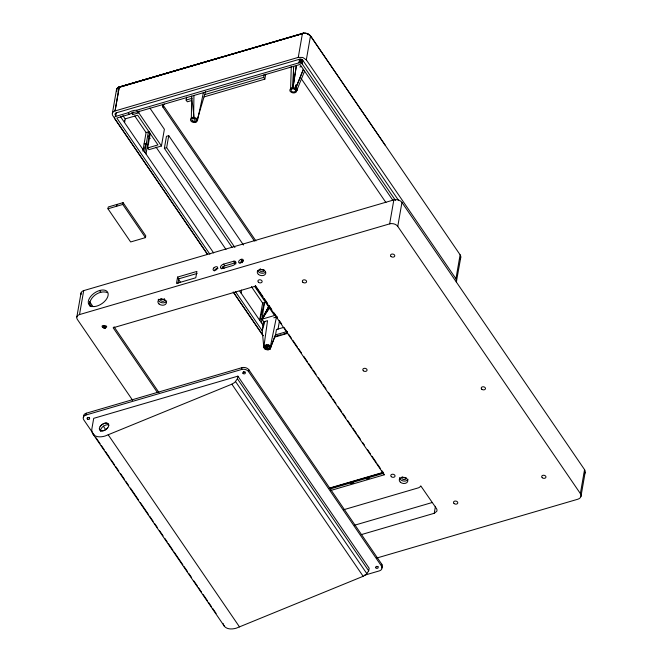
<?xml version="1.0" encoding="UTF-8"?>
<svg xmlns="http://www.w3.org/2000/svg" width="662" height="662" viewBox="0 0 662 662"><rect width="100%" height="100%" fill="white"/><g stroke="black" fill="none" stroke-linecap="round" stroke-linejoin="round"><path stroke-width="0.99" d="M192.973 118.192L191.831 118.523L191.351 117.811L191.649 96.156L194.115 117.861M193.627 117.108L193.933 95.494M291.305 89.478L291.396 89.345A2.251 1.597 9.9 0 1 292.463 88.799L292.91 88.749A2.251 1.597 9.9 0 1 294.664 89.221L294.995 89.486A2.251 1.597 9.9 0 1 295.509 90.454L295.376 91.108A2.251 1.597 9.9 0 1 292.505 91.811A2.251 1.597 9.9 0 1 291.189 89.627L290.618 88.476L291.272 67.028M124.646 120.567L124.522 122.536L213.644 252.942M263.41 321.451L262.218 330.768L263.799 347.252C264.411 350.421 270.65 350.951 270.808 347.343C270.262 342.817 260.538 344.794 264.99 348.99L266.008 348.692L266.687 344.819M295.84 85.539C293.58 88.162 297.925 89.387 296.477 91.712C295.31 93.243 292.968 93.185 291.388 92.366C286.994 89.949 292.844 85.812 295.542 88.609L303.37 69.378L295.591 88.642L296.783 90.388L295.475 90.777M304.594 71.165L296.783 90.388L296.998 88.336M296.013 84.703L295.542 88.609L294.54 88.898L294.871 89.378M112.375 113.376L116.545 89.42L118.655 87.194L302.824 33.266L306.804 33.423L310.503 35.897L460.14 254.845M265.114 346.871C264.974 348.932 268.458 349.652 269.426 347.931A2.251 1.597 9.9 0 0 267.961 345.787A2.251 1.597 9.9 0 0 265.172 346.607L263.799 347.252L267.547 320.681L263.782 321.782L263.153 325.39L239.884 291.33M116.545 89.42L116.785 91.348M296.286 65.786L292.968 87.806L293.489 88.576L292.91 88.749M259.612 320.375L262.64 303.08L264.486 302.534L261.366 322.766M296.377 65.886L292.968 87.806L290.618 88.476M76.833 316.999L81.012 293.043M132.648 400.32L77.346 319.398A5.188 3.682 9.9 0 1 79.514 314.574L83.702 290.618L393.84 199.916A6.049 4.303 9.9 0 1 401.942 202.431L584.554 469.631A6.049 4.303 9.9 0 1 584.968 472.974M207.471 254.415L114.691 118.664A2.416 1.721 9.9 0 1 115.701 116.413L116.33 112.813L299.53 59.249L301.359 59.29L302.774 60.259L398.474 200.28M122.9 115.593L125.159 118.879L124.522 122.536L120.575 116.769M139.094 110.959L138.763 112.813L132.657 114.609L133.145 111.82M94.277 435.191L83.784 419.84A5.188 3.682 9.9 0 1 85.961 415.008L86.275 413.212L241.961 367.675A5.188 3.682 9.9 0 1 248.904 369.826L381.792 564.272A5.188 3.682 9.9 0 1 381.585 567.963M104.248 328.41C112.532 325.481 96.445 323.768 104.248 328.41L104.563 326.614M142.876 150.895L146.079 132.541L134.75 115.949M254.431 241.018L163.042 107.302L162.968 104.224M232.048 247.323L164.375 148.313L166.46 136.331L168.744 135.66L243.459 245.006M234.911 247.514L166.65 147.643L168.744 135.66M191.235 100.657L187.313 101.799L186.113 100.053L186.634 97.057M194.082 120.542L194.429 118.523M196.672 121.8C199.618 118.937 193.246 115.61 190.979 118.324C189.68 119.665 190.987 121.651 192.485 122.122C194.123 123.554 199.394 120.707 194.388 122.263M196.97 120.625L205.609 91.513M177.598 277.072L176.489 283.419L195.795 277.775L196.904 271.428L177.598 277.072L178.79 278.818L177.995 283.353M203.995 96.925L264.85 79.134L263.65 77.388L264.179 74.392M264.85 79.134L265.719 74.136M241.076 293.076L241.597 290.08M330.917 490.418L384.225 474.819L255.317 286.199L255.416 285.603L263.004 296.7M85.961 415.008L241.647 369.47L241.961 367.675M308.368 34.085L305.389 33.191L302.443 33.439L298.264 57.395L115.056 110.951A5.188 3.682 9.9 0 0 113.492 111.729L113.094 112.085A5.188 3.682 9.9 0 0 112.3 113.856L112.317 114.344A5.188 3.682 9.9 0 0 112.879 115.776L207.297 253.918M115.701 116.413L128.354 112.681A11.411 6.603 -34.3 0 1 136.513 110.289L298.901 62.849L299.53 59.249M298.901 62.849L299.489 62.741L300.118 59.141M299.489 62.741L300.118 62.749L300.738 59.158M395.512 200.454L302.145 63.85L300.73 62.882L301.359 59.29M301.301 63.122L301.93 59.522M301.781 63.453L302.41 59.853M302.145 63.85L302.774 60.259M364.431 575.245L379.309 570.892A5.188 3.682 9.9 0 0 381.486 566.068L248.598 371.63L248.904 369.826M455.936 278.752L460.115 254.787L460.818 257.088L456.325 282.12L456.614 280.994L455.936 278.752L306.324 59.853L310.503 35.897L385.334 145.4M266.223 345.357L266.008 348.692M283.419 327.483L276.468 329.519L275.533 334.906L269.964 349.164L267.721 349.817L267.191 349.04L267.862 345.167M268.391 345.01L267.721 348.882L267.191 349.04M269.616 346.226L269.277 348.162L269.964 349.164L275.483 334.922L287.44 331.422M278.023 329.221L279.438 321.078M79.514 314.574L389.653 223.872L393.84 199.916M376.529 558.107L577.843 499.222A6.049 4.303 9.9 0 0 580.375 493.587L397.763 226.387L401.942 202.431M384.225 474.819L381.991 470.806M381.486 566.068L381.792 564.272M361.179 534.656L434.231 513.29L435.447 506.306M580.375 493.587L584.554 469.631M580.971 496.392L585.15 472.436M107.964 208.778L108.278 206.974L123.091 202.646L145.772 235.829L145.458 237.625L130.646 241.961L107.964 208.778L122.776 204.45L123.091 202.646M116.669 206.238L116.984 204.442M144.804 152.227L148.362 131.879L149.248 131.614M146.004 153.973L149.562 133.625L148.362 131.879L146.079 132.541M149.844 107.997L164.375 129.272L161.445 145.996L148.892 149.678L147.7 147.932L150.274 133.186M237.401 378.738L237.881 376.157L93.706 418.334L91.927 428.513A17.286 9.996 -34.4 0 0 105.043 436.043L231.857 384.183L234.762 382.421L237.401 378.738L368.701 570.851L366.061 574.533L363.157 576.296L236.334 628.155A17.286 9.996 -34.4 0 1 223.202 623.579M368.701 570.851L369.181 568.269L237.881 376.157M296.783 90.388L297.188 88.369M270.435 346.35L276.592 316.337M197.441 120.674L203.433 92.498M460.553 258.18L460.198 258.784M460.562 258.13L460.653 255.896M259.852 320.441L264.486 302.534M263.799 347.252L264.337 345.258M264.891 321.459L262.218 330.768L235.465 291.628M143.224 151.135L146.376 143.249L144.093 143.911M269.045 306.655L261.987 319.167L263.782 321.782M269.062 306.92L261.987 319.167L274.531 315.501L254.82 286.663M269.086 307.11L261.987 319.167L269.897 307.573M100.119 426.618L100.574 426.005M459.891 259.148L460.173 258.726M107.749 427.735L107.203 428.364M100.715 425.84L101.352 425.203M107.079 428.488C105.283 430.226 101.915 432.063 99.73 430.077M101.451 425.112C103.206 423.614 106.077 422.149 108.204 423.655M310.503 35.897L310.528 35.955A6.049 4.303 9.9 0 0 303.858 33.232L118.655 87.194L116.711 88.956L116.595 90.868M209.871 254.191L116.818 118.043L129.462 114.311A11.411 6.603 -34.3 0 1 137.63 111.919L300.018 64.471L393.046 200.578M118.134 87.458L222.904 56.725M434.231 513.29L436.754 511.321A5.188 3.682 9.9 0 0 436.399 508.466L420.767 485.867A6.049 4.303 9.9 0 1 418.525 487.803L343.47 509.798M107.55 292.662C100.028 289.584 89.618 296.717 89.519 304.851A11.237 6.496 -34.4 0 0 90.181 306.44M118.647 87.268L303.817 33.241L302.443 33.439M241.216 259.314L240.612 259.545A2.59 1.498 -34.4 0 0 238.601 261.929A2.59 1.498 -34.4 0 0 240.389 262.963A2.59 1.498 -34.4 0 0 243.02 260.936L243.186 260A2.59 1.498 -34.4 0 0 241.796 259.206L241.216 259.314L242.408 261.06M147.7 147.932L157.953 144.92L137.671 115.221L125.159 118.879M125.615 85.506L117.695 87.823A5.188 3.682 9.9 0 0 116.81 91.406M127.6 84.926L303.858 33.232M186.113 100.053L192.005 98.332M205.088 94.509L263.65 77.388M299.911 66.978L301.541 66.498M193.9 121.551L195.042 121.22M164.375 148.313L166.65 147.643M223.566 264.138L234.141 261.109A3.111 1.804 -34.4 0 1 235.73 262.888A3.111 1.804 -34.4 0 1 232.693 265.561L222.813 268.449A3.111 1.804 -34.4 0 1 220.454 267.092A3.111 1.804 -34.4 0 1 223.566 264.138L224.757 265.884L234.638 262.996A3.111 1.796 -34.4 0 1 235.962 262.88M178.79 278.818L197.135 273.456M102.445 327.425L106.243 326.316M255.317 286.199L113.169 327.781L157.506 392.649M277.188 316.817L273.778 317.81M274.159 336.784L281.093 334.757M283.071 334.178L286.042 333.309M274.838 337.066L287.705 333.3M329.213 488.167L383.579 472.263M330.363 488.109L382.843 472.759M330.264 488.904L383.579 473.305M350.645 483.608L353.607 482.739M366.458 478.982L369.429 478.113M354.385 525.28L432.369 502.466M191.351 117.811L193.627 117.149M298.264 57.395L302.757 57.462L306.324 59.853M136.513 110.289L137.696 111.936M300.118 62.749L300.73 62.882M300.953 78.224L385.946 202.572M163.357 105.506L255.913 240.927M241.382 260.985L242.549 262.69M138.763 112.813L161.445 145.996M264.171 298.405L267.663 303.527M269.417 306.084L271.751 309.502M274.085 312.919L277.585 318.033M279.331 320.598L281.664 324.008M283.998 327.425L287.498 332.547M288.665 334.252L291.586 338.522M292.753 340.227L297.412 347.053M298.579 348.758L301.5 353.028M303.833 356.446L307.333 361.568M308.5 363.272L312.001 368.395M313.167 370.099L316.08 374.369M318.414 377.779L321.914 382.901M323.081 384.605L325.994 388.875M328.327 392.293L331.827 397.407M332.994 399.12L335.915 403.381M338.249 406.799L341.749 411.921M342.916 413.626L345.829 417.896M347.583 420.453L351.663 426.427M352.829 428.132L356.33 433.254M357.497 434.967L360.409 439.229M362.743 442.646L364.497 445.203M367.41 449.473L370.331 453.743M372.077 456.3L376.165 462.275M377.332 463.979L380.245 468.249M148.445 135.983L150.191 138.54M156.025 147.072L225.99 249.45M234.737 262.243L235.904 263.956M251.411 286.638L262.64 303.08M233.446 261.25L234.638 262.996M131.548 112.979L132.657 114.609M128.271 112.739L129.38 114.369M222.97 266.587L224.137 268.3M233.529 292.298L263.253 335.783M233.148 291.983L262.913 335.526M178.202 278.925L180.511 282.318M122.776 204.45L145.458 237.625M235.589 381.61L366.889 573.722M231.857 384.183L363.157 576.296M99.581 290.519L100.773 292.256M114.071 326.838L158.979 392.558M89.461 301.458L92.953 306.564M89.147 303.254L91.472 306.655M103.346 325.414L105.332 328.327M103.33 426.146L105.655 429.564M108.204 434.793L239.495 626.906M96.031 437.748L100.111 443.714M101.278 445.418L104.191 449.688M105.357 451.393L110.016 458.212M111.183 459.916L114.683 465.038M115.842 466.743L118.763 471.005M120.509 473.562L124.588 479.536M125.755 481.241L128.668 485.503M130.414 488.059L138.573 500M140.327 502.557L148.487 514.498M149.653 516.203L153.145 521.325M154.891 523.882L157.225 527.291M159.559 530.701L163.059 535.823M164.805 538.38L167.138 541.789M168.297 543.494L172.964 550.321M174.131 552.025L182.869 564.818M184.036 566.523L187.536 571.637M188.703 573.342L191.616 577.603M193.949 581.021L197.441 586.135M198.608 587.839L201.521 592.101M203.275 594.666L207.355 600.633M208.513 602.337L211.435 606.599M212.593 608.312L216.093 613.426M92.92 433.908L224.219 626.02M584.687 473.479A6.049 4.303 9.9 0 1 584.306 473.942M405.293 477.699A2.251 1.597 9.9 0 1 402.62 477.137M406.12 477.823A2.251 1.597 9.9 0 1 403.563 479.536A2.251 1.597 9.9 0 1 402.066 476.963M408.04 479.255A4.32 3.07 9.9 0 1 403.208 480.976A4.32 3.07 9.9 0 1 399.658 477.492M389.653 223.872A6.049 4.303 9.9 0 1 397.763 226.387M81.062 294.499A5.188 3.682 9.9 0 1 83.702 290.618M214.273 270.998A2.59 1.498 -34.4 0 1 214.736 270.013L215.167 269.533A2.59 1.498 -34.4 0 1 217.963 268.441M221.646 268.838A3.111 1.796 -34.3 0 1 224.757 265.884M239.975 263.037A2.59 1.498 -34.4 0 1 243.508 260.969M263.286 269.856A2.251 1.597 9.9 0 1 260.282 268.921M264.121 269.972A2.251 1.597 9.9 0 1 261.556 271.685A2.251 1.597 9.9 0 1 260.058 269.111M265.561 272.099A4.32 3.07 9.9 0 1 261.209 273.125A4.32 3.07 9.9 0 1 257.758 270.46M164.764 299.563A2.251 1.597 9.9 0 1 162.496 301.326A2.251 1.597 9.9 0 1 160.461 299.067M164.234 298.777A2.251 1.597 9.9 0 1 164.565 299.15M164.416 299.241A2.251 1.597 9.9 0 1 161.263 298.885M166.683 301.003A4.32 3.07 9.9 0 1 161.851 302.716A4.32 3.07 9.9 0 1 158.301 299.232M241.647 369.47A5.188 3.682 9.9 0 1 248.598 371.63M83.644 417.093A5.188 3.682 9.9 0 1 86.275 413.212M89.535 417.465A1.299 0.919 9.9 0 1 87.972 417.432M378.093 566.374A1.299 0.919 9.9 0 1 376.529 566.324M245.205 371.928A1.299 0.919 9.9 0 1 243.384 371.696M100.698 431.508A5.362 3.095 -34.4 0 1 105.415 425.186L106.4 424.896A5.362 3.095 -34.4 0 1 108.899 425.054M115.312 115.072A2.416 1.721 9.9 0 1 116.33 112.813M289.915 67.416A3.459 2.458 9.9 0 1 291.652 67.284M163.042 107.302A3.459 2.458 9.9 0 1 164.49 104.091M163.382 105.564A3.459 2.458 9.9 0 1 162.993 104.282M293.605 66.349L292.968 87.806L293.605 66.349M99.333 428.885C100.922 433.527 108.585 429.266 108.833 425.211C107.393 420.337 99.333 424.723 99.333 428.885M119.234 86.995L115.056 110.951L119.268 87.012M269.045 305.852L261.987 319.167L269.078 305.852M213.967 267.787L213.545 268.267A2.59 1.498 -34.3 0 0 214.844 270.427A2.59 1.498 -34.3 0 0 217.608 267.349A2.59 1.498 -34.3 0 0 213.975 267.787M454.066 503.509A2.16 1.539 9.9 0 0 457.699 503.228A2.16 1.539 9.9 0 0 455.175 501.043A2.16 1.539 9.9 0 0 454.066 503.509M542.244 477.716A2.16 1.539 9.9 0 0 545.869 477.434A2.16 1.539 9.9 0 0 543.353 475.25A2.16 1.539 9.9 0 0 542.244 477.716M481.771 389.231A2.16 1.539 9.9 0 0 485.395 388.95A2.16 1.539 9.9 0 0 482.879 386.765A2.16 1.539 9.9 0 0 481.771 389.231M391.333 476.69A2.16 1.539 9.9 0 0 394.957 476.408A2.16 1.539 9.9 0 0 392.442 474.224A2.16 1.539 9.9 0 0 391.333 476.69M400.369 482.209A4.32 3.07 9.9 0 0 407.627 481.655A4.32 3.07 9.9 0 0 402.587 477.285A4.32 3.07 9.9 0 0 400.369 482.209M94.36 306.572A11.237 6.496 -34.4 0 0 108.121 293.498A11.237 6.496 -34.4 0 0 92.2 294.838A11.237 6.496 -34.4 0 0 94.36 306.572M302.882 282.293A2.16 1.539 9.9 0 0 306.506 282.012A2.16 1.539 9.9 0 0 303.99 279.827A2.16 1.539 9.9 0 0 302.882 282.293M391.06 256.5A2.16 1.539 9.9 0 0 394.684 256.219A2.16 1.539 9.9 0 0 392.169 254.034A2.16 1.539 9.9 0 0 391.06 256.5M363.355 370.778A2.16 1.539 9.9 0 0 366.98 370.497A2.16 1.539 9.9 0 0 364.464 368.312A2.16 1.539 9.9 0 0 363.355 370.778M258.428 282.235A2.16 1.539 9.9 0 0 262.061 281.979A2.16 1.539 9.9 0 0 259.562 279.786A2.16 1.539 9.9 0 0 258.428 282.235M258.37 274.358A4.32 3.07 9.9 0 0 265.619 273.803A4.32 3.07 9.9 0 0 260.588 269.434A4.32 3.07 9.9 0 0 258.37 274.358M159.012 303.949A4.32 3.07 9.9 0 0 166.27 303.395A4.32 3.07 9.9 0 0 161.23 299.025A4.32 3.07 9.9 0 0 159.012 303.949M375.958 567.938A1.299 0.919 9.9 0 0 378.143 567.797A1.299 0.919 9.9 0 0 376.661 566.473A1.299 0.919 9.9 0 0 375.958 567.938M243.07 373.492A1.299 0.919 9.9 0 0 245.254 373.36A1.299 0.919 9.9 0 0 243.773 372.027A1.299 0.919 9.9 0 0 243.07 373.492M87.401 419.054A1.299 0.919 9.9 0 0 89.577 418.88A1.299 0.919 9.9 0 0 88.071 417.573A1.299 0.919 9.9 0 0 87.401 419.054M192.328 120.889A2.251 1.597 9.9 0 0 196.093 120.608A2.251 1.597 9.9 0 0 193.478 118.332A2.251 1.597 9.9 0 0 192.328 120.889"/></g></svg>
